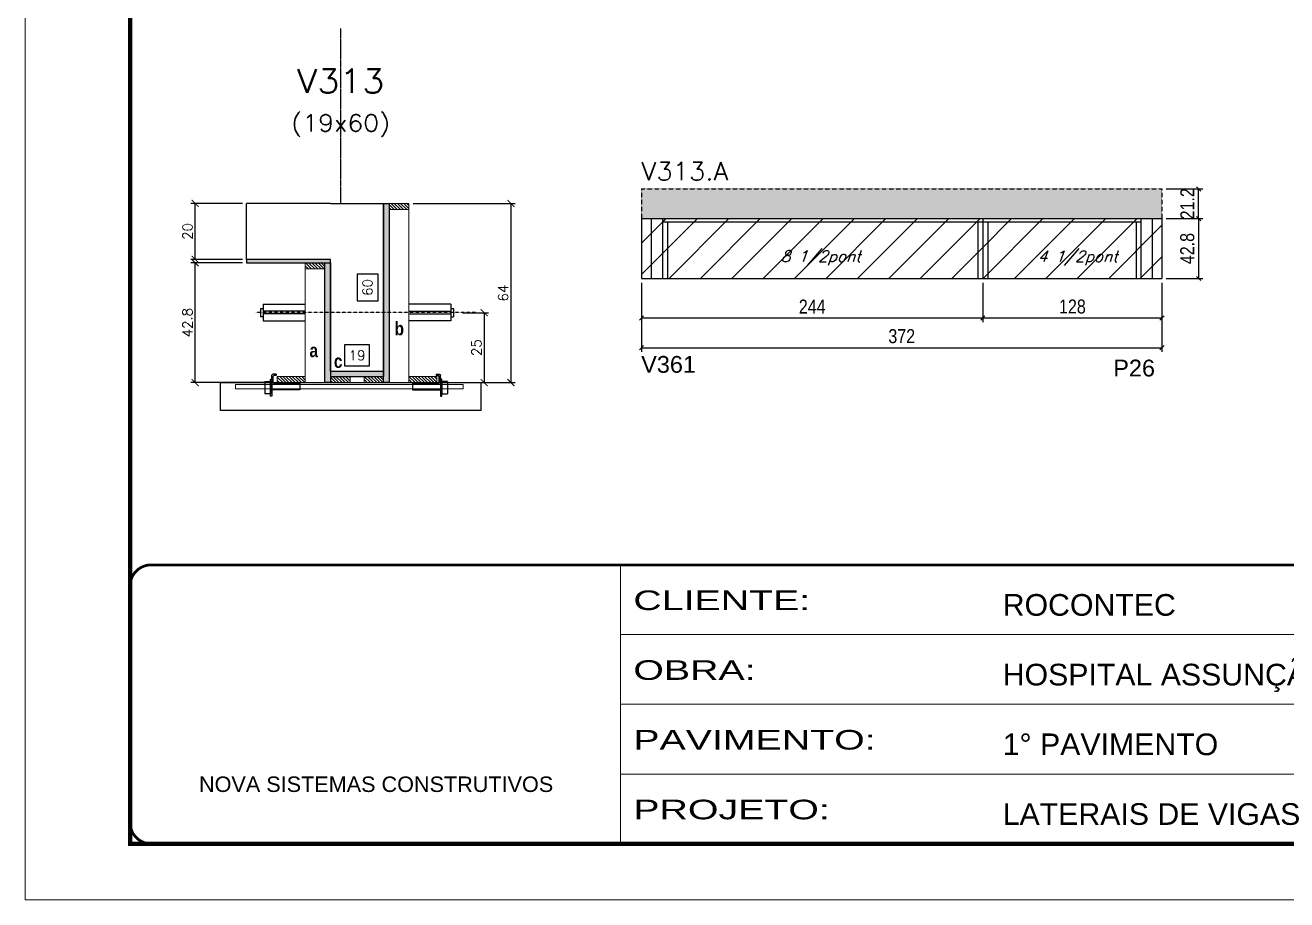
# Model space of a CAD drawing. Extents: x 137137 to 143418, y 10464 to 34486.
# Drawn here: x 141906 to 142808, y 32287 to 32912 of the extents above; entities that cross this region are included whole.
import ezdxf
from ezdxf.enums import TextEntityAlignment as Align

# ---------------------------------------------------------------- set-up
doc = ezdxf.new("R2010")
doc.units = 0
for name, pattern in [('CONTINUO', [0]), ('DASHED', [0.75, 0.5, -0.25]), ('HIDDEN', [0.375, 0.25, -0.125])]:
    doc.linetypes.add(name, pattern=pattern)
for name, color, linetype in [('5', 5, 'Continuous'), ('barrote', 251, 'Continuous'), ('COTA', 241, 'Continuous'), ('Cota Seção (2x)', 4, 'Continuous'), ('detalhes', 4, 'Continuous'), ('Painéis', 200, 'Continuous'), ('presilha', 1, 'Continuous'), ('Reaproveitamento', 251, 'Continuous'), ('SARR_2.2x7', 40, 'Continuous'), ('SARR_3.5x7', 81, 'Continuous'), ('TENSOR', 3, 'Continuous'), ('texto', 7, 'Continuous'), ('Texto de Titulo', 7, 'Continuous'), ('Texto Qtd Sarr', 242, 'Continuous')]:
    doc.layers.add(name, color=color, linetype=linetype)
for name, color, linetype, lineweight in [('CONCRETO', 251, 'Continuous', 25), ('Folhas', 255, 'Continuous', 9), ('Hachura', 251, 'Continuous', 9), ('Madeira', 126, 'Continuous', 18), ('SARRAFO DE PRESSAO', 251, 'DASHED', 9), ('SCO-___-LAJ', 2, 'Continuous', 0), ('Texto Seção', 7, 'Continuous', 15)]:
    doc.layers.add(name, color=color, linetype=linetype, lineweight=lineweight)
doc.styles.add('ARIAL', font='arial.ttf')
doc.styles.add('COTA TECNICA', font='techl___.ttf', dxfattribs={"height": 10})
doc.styles.add('REGUA-120', font='ROMANS.shx', dxfattribs={"height": 15})
doc.styles.add('Romans', font='romans.shx')
doc.styles.get("Standard").update_dxf_attribs({"font": 'arial.ttf'})
doc.styles.add('TECNICA', font='techb___.ttf', dxfattribs={"height": 10})
doc.styles.add('Tecnologia', font='')
doc.styles.get('Tecnologia').set_extended_font_data('Forgotten Futurist')
doc.dimstyles.new('Cota Seção (2x)', dxfattribs={"dimtxt": 7, "dimasz": 5, "dimexe": 3, "dimexo": 3, "dimgap": 2, "dimtad": 3, "dimdec": 1, "dimlfac": 0.5, "dimzin": 12, "dimdsep": 46, "dimtxsty": 'Romans', "dimblk": 'ARCHTICK', "dimcen": 0, "dimclrd": 4, "dimclre": 4, "dimclrt": 1, "dimadec": 1, "dimazin": 3, "dimtfac": 1, "dimtdec": 1, "dimtmove": 0, "dimatfit": 3, "dimldrblk": 'OBLIQUE', "dimfxl": 1, "dimtolj": 1, "dimtzin": 12, "dimarcsym": 0})
doc.dimstyles.new('Cota Seção interna', dxfattribs={"dimtxt": 7, "dimasz": 6, "dimexe": 0.18, "dimexo": 2, "dimgap": -4, "dimtad": 3, "dimdec": 1, "dimlfac": 0.5, "dimzin": 12, "dimdsep": 46, "dimtxsty": 'Romans', "dimblk": 'ARCHTICK', "dimcen": 0.09, "dimse1": 1, "dimse2": 1, "dimsd1": 1, "dimsd2": 1, "dimclrd": 180, "dimclre": 5, "dimclrt": 1, "dimadec": 0, "dimazin": 3, "dimtfac": 1, "dimtdec": 1, "dimtofl": 0, "dimtmove": 0, "dimatfit": 3, "dimldrblk": 'ARCHTICK', "dimfxl": 1, "dimtolj": 1, "dimtzin": 0, "dimarcsym": 0})
doc.dimstyles.new('PAINEL', dxfattribs={"dimtxt": 10, "dimasz": 3, "dimexe": 3, "dimexo": 3, "dimgap": 3, "dimtad": 1, "dimdec": 1, "dimzin": 12, "dimdsep": 46, "dimtxsty": 'COTA TECNICA', "dimblk1": 'OBLIQUE', "dimblk2": 'OBLIQUE', "dimsah": 1, "dimcen": 0.9, "dimclrd": 4, "dimclre": 4, "dimclrt": 240, "dimadec": 1, "dimazin": 3, "dimtfac": 1, "dimtdec": 1, "dimtmove": 0, "dimatfit": 3, "dimfxl": 1, "dimtolj": 1, "dimtzin": 12, "dimarcsym": 0})
pattern_1 = [(45, (9647.467, -1137.275), (-11.2253202, 11.2253202), [])]

# ---------------------------------------------------------------- blocks, each defined once
blk = doc.blocks.new('9999999999')
at = {"color": 30, "linetype": 'CONTINUO'}
for p, q in [((98564.56, 34230.21), (98564.56, 34429.45)), ((98564.56, 34379.64), (99583.98, 34379.64)), ((98564.56, 34329.83), (99487.98, 34329.83)), ((98564.56, 34280.02), (99487.98, 34280.02))]:
    blk.add_line(p, q, dxfattribs=at)
at = {"color": 30, "linetype": 'CONTINUO', "const_width": 2}
blk.add_lwpolyline([(99583.98, 34230.21), (99583.98, 34414.45, 0.414214), (99568.98, 34429.45), (98228.98, 34429.45, 0.414214), (98213.98, 34414.45), (98213.98, 34245.21, 0.414214), (98228.98, 34230.21), (99583.98, 34230.21)], format="xyb", dxfattribs=at)
at = {"layer": 'Folhas'}
blk.add_lwpolyline([(98138.98, 34190.21), (99623.98, 34190.21), (99623.98, 35240.21), (98138.98, 35240.21)], close=True, dxfattribs=at)
at = {"layer": 'Folhas', "color": 30, "const_width": 3}
blk.add_lwpolyline([(98213.98, 34230.21), (99583.98, 34230.21), (99583.98, 35200.21), (98213.98, 35200.21)], close=True, dxfattribs=at)
at = {"color": 7, "linetype": 'Continuous', "ltscale": 5, "style": 'ARIAL'}
for s, height, p in [('ROCONTEC', 15.483, (98837.68, 34393.13)), ('HOSPITAL ASSUNÇÃO', 15.4829, (98837.68, 34343.32)), ('1° PAVIMENTO', 15.4829, (98837.68, 34293.51)), ('NOVA SISTEMAS CONSTRUTIVOS', 11.0592, (98263.19, 34267.21)), ('LATERAIS DE VIGAS', 15.4829, (98837.68, 34243.7))]:
    blk.add_text(s, height=height, dxfattribs=at).set_placement(p)
at = {"layer": 'Folhas', "color": 7, "style": 'Tecnologia', "width": 1.5}
for s, p in [('CLIENTE:', (98573.65, 34397.17)), ('OBRA:', (98573.65, 34347.31)), ('PAVIMENTO:', (98573.65, 34297.5)), ('PROJETO:', (98573.65, 34247.69))]:
    blk.add_text(s, height=14, dxfattribs=at).set_placement(p)
blk = doc.blocks.new('titulo1')
at = {"layer": 'Defpoints', "color": 252, "linetype": 'HIDDEN', "ltscale": 2}
blk.add_line((0, 0), (0, 125), dxfattribs=at)
at = {"layer": 'Defpoints', "style": 'Romans', "oblique": 15}
blk.add_attdef('FOLHA', text='', height=10, dxfattribs=at).set_placement((0, 15.58), align=Align.MIDDLE_CENTER)
at = {"layer": 'Texto Qtd Sarr', "color": 3, "style": 'Romans', "oblique": 15}
for tag, height, p in [('TITULO', 17, (0, 71.45)), ('SEÇÃO', 12, (0, 41.55))]:
    blk.add_attdef(tag, text='', height=height, dxfattribs=at).set_placement(p, align=Align.MIDDLE_CENTER)
blk = doc.blocks.new('_ArchTick')
at = {"color": 0, "linetype": 'ByBlock', "const_width": 0.15}
blk.add_lwpolyline([(-0.5, -0.5), (0.5, 0.5)], dxfattribs=at)
blk = doc.blocks.new('*D230')
at = {"layer": 'COTA', "color": 4, "lineweight": -2, "transparency": 16777216}
for p, q in [((142060.98, 32742.32), (142024.26, 32742.32)), ((142027.26, 32656.69), (142027.26, 32742.32)), ((142078.58, 32656.69), (142024.26, 32656.69))]:
    blk.add_line(p, q, dxfattribs=at)
at = {"layer": 'Defpoints', "color": 0, "transparency": 16777216}
for p in [(142027.26, 32742.32), (142063.98, 32742.32), (142081.58, 32656.69)]:
    blk.add_point(p, dxfattribs=at)
at = {"layer": 'COTA', "color": 4, "lineweight": -2, "transparency": 16777216, "xscale": 5, "yscale": 5, "zscale": 5}
for p, rotation in [((142027.26, 32742.32), 90), ((142027.26, 32656.69), 270)]:
    blk.add_blockref('_ArchTick', p, dxfattribs=dict(at, rotation=rotation))
at = {"layer": 'COTA', "color": 1, "transparency": 16777216, "insert": (142021.76, 32699.51), "char_height": 7, "attachment_point": 5, "rotation": 90, "style": 'Romans'}
blk.add_mtext('\\A1;42.8', dxfattribs=at)
blk = doc.blocks.new('_Oblique')
at = {"color": 0, "linetype": 'ByBlock', "lineweight": -2}
blk.add_line((-0.5, -0.5), (0.5, 0.5), dxfattribs=at)
blk = doc.blocks.new('*D231')
at = {"layer": 'COTA', "color": 4, "lineweight": -2, "transparency": 16777216}
for p, q in [((142060.98, 32784.72), (142024.26, 32784.72)), ((142027.26, 32744.72), (142027.26, 32784.72)), ((142060.98, 32744.72), (142024.26, 32744.72))]:
    blk.add_line(p, q, dxfattribs=at)
at = {"layer": 'Defpoints', "color": 0, "transparency": 16777216}
for p in [(142027.26, 32784.72), (142063.98, 32784.72), (142063.98, 32744.72)]:
    blk.add_point(p, dxfattribs=at)
at = {"layer": 'COTA', "color": 4, "lineweight": -2, "transparency": 16777216, "xscale": 5, "yscale": 5, "zscale": 5}
for p, rotation in [((142027.26, 32784.72), 90), ((142027.26, 32744.72), 270)]:
    blk.add_blockref('_ArchTick', p, dxfattribs=dict(at, rotation=rotation))
at = {"layer": 'COTA', "color": 1, "transparency": 16777216, "insert": (142021.76, 32764.72), "char_height": 7, "attachment_point": 5, "rotation": 90, "style": 'Romans'}
blk.add_mtext('\\A1;20', dxfattribs=at)
blk = doc.blocks.new('*D232')
at = {"layer": 'Cota Seção (2x)', "color": 180, "lineweight": -2, "transparency": 16777216}
for p, q in [((142157.98, 32734.19), (142142.98, 32734.19)), ((142142.98, 32734.19), (142142.98, 32715.19)), ((142157.98, 32715.19), (142157.98, 32734.19)), ((142142.98, 32715.19), (142157.98, 32715.19))]:
    blk.add_line(p, q, dxfattribs=at)
at = {"layer": 'Defpoints', "color": 0, "transparency": 16777216}
for p in [(142123.98, 32784.69), (142161.98, 32784.69), (142123.98, 32664.69)]:
    blk.add_point(p, dxfattribs=at)
at = {"layer": 'Cota Seção (2x)', "color": 1, "transparency": 16777216, "insert": (142150.48, 32724.69), "char_height": 7, "attachment_point": 5, "rotation": 90, "style": 'Romans'}
blk.add_mtext('\\A1;60', dxfattribs=at)
blk = doc.blocks.new('PRESILHA METÁLICA 1')
at = {"layer": 'presilha'}
for p, q in [((6, 15.5), (7.5, 15.5)), ((6, -2.5), (6, 15.5)), ((7.5, 10.6), (7.5, 19.9)), ((7.5, 15.5), (7.5, -2.5)), ((12, 21), (8.6, 21)), ((9, 11.6), (9, 18.9)), ((12, 19.5), (9.6, 19.5)), ((12, 21), (12, 19.5)), ((0, 13), (6, 13)), ((0, 13), (0, 0)), ((6, 0), (0, 0)), ((6, 13), (6, 0)), ((37.5, 4.1), (7.5, 4.1)), ((37.5, 11), (9.6, 11)), ((37.5, 11), (37.5, 4.1)), ((7.5, -2.5), (6, -2.5))]:
    blk.add_line(p, q, dxfattribs=at)
for centre, radius, start, end in [((8.6, 19.9), 1.14, 90, 180), ((9.6, 18.9), 0.57, 90, 180), ((9.6, 11.6), 0.57, 180, 270)]:
    blk.add_arc(centre, radius, start, end, dxfattribs=at)
blk = doc.blocks.new('*D233')
at = {"layer": 'Cota Seção (2x)', "color": 180, "lineweight": -2, "transparency": 16777216}
for p, q in [((142151.98, 32683.69), (142133.98, 32683.69)), ((142133.98, 32683.69), (142133.98, 32668.69)), ((142151.98, 32668.69), (142151.98, 32683.69)), ((142133.98, 32668.69), (142151.98, 32668.69))]:
    blk.add_line(p, q, dxfattribs=at)
at = {"layer": 'Defpoints', "color": 0, "transparency": 16777216}
for p in [(142123.98, 32664.69), (142123.98, 32656.69), (142161.98, 32656.69)]:
    blk.add_point(p, dxfattribs=at)
at = {"layer": 'Cota Seção (2x)', "color": 1, "transparency": 16777216, "insert": (142142.98, 32676.19), "char_height": 7, "attachment_point": 5, "style": 'Romans'}
blk.add_mtext('\\A1;19', dxfattribs=at)
blk = doc.blocks.new('*D321')
at = {"layer": 'COTA', "color": 4, "lineweight": -2, "transparency": 16777216}
for p, q in [((142182.98, 32784.69), (142255.95, 32784.69)), ((142252.95, 32784.69), (142252.95, 32656.69)), ((142182.98, 32656.69), (142255.95, 32656.69))]:
    blk.add_line(p, q, dxfattribs=at)
at = {"layer": 'Defpoints', "color": 0, "transparency": 16777216}
for p in [(142179.98, 32784.69), (142179.98, 32656.69), (142252.95, 32656.69)]:
    blk.add_point(p, dxfattribs=at)
at = {"layer": 'COTA', "color": 4, "lineweight": -2, "transparency": 16777216, "xscale": 5, "yscale": 5, "zscale": 5}
for p, rotation in [((142252.95, 32784.69), 90), ((142252.95, 32656.69), 270)]:
    blk.add_blockref('_ArchTick', p, dxfattribs=dict(at, rotation=rotation))
at = {"layer": 'COTA', "color": 1, "transparency": 16777216, "insert": (142247.45, 32720.69), "char_height": 7, "attachment_point": 5, "rotation": 90, "style": 'Romans'}
blk.add_mtext('\\A1;64', dxfattribs=at)
blk = doc.blocks.new('*D322')
at = {"layer": 'COTA', "color": 4, "linetype": 'ByBlock', "lineweight": -2, "transparency": 16777216}
for p, q in [((142346.31, 32728.06), (142346.31, 32699.91)), ((142590.31, 32728.06), (142590.31, 32699.91)), ((142346.31, 32702.91), (142590.31, 32702.91))]:
    blk.add_line(p, q, dxfattribs=at)
at = {"layer": 'Defpoints', "color": 0, "linetype": 'ByBlock', "transparency": 16777216}
for p in [(142346.31, 32731.06), (142590.31, 32731.06), (142590.31, 32702.91)]:
    blk.add_point(p, dxfattribs=at)
at = {"layer": 'COTA', "color": 4, "linetype": 'ByBlock', "lineweight": -2, "transparency": 16777216, "xscale": 3, "yscale": 3, "zscale": 3, "rotation": 180}
blk.add_blockref('_Oblique', (142346.31, 32702.91), dxfattribs=at)
at = {"layer": 'COTA', "color": 4, "linetype": 'ByBlock', "lineweight": -2, "transparency": 16777216, "xscale": 3, "yscale": 3, "zscale": 3}
blk.add_blockref('_Oblique', (142590.31, 32702.91), dxfattribs=at)
at = {"layer": 'COTA', "color": 240, "linetype": 'ByBlock', "transparency": 16777216, "insert": (142468.31, 32710.98), "char_height": 10, "attachment_point": 5, "style": 'COTA TECNICA'}
blk.add_mtext('\\A1;244', dxfattribs=at)
blk = doc.blocks.new('*D323')
at = {"layer": 'COTA', "color": 4, "linetype": 'ByBlock', "lineweight": -2, "transparency": 16777216}
for p, q in [((142590.31, 32728.06), (142590.31, 32699.91)), ((142718.31, 32728.06), (142718.31, 32699.91)), ((142590.31, 32702.91), (142718.31, 32702.91))]:
    blk.add_line(p, q, dxfattribs=at)
at = {"layer": 'Defpoints', "color": 0, "linetype": 'ByBlock', "transparency": 16777216}
for p in [(142590.31, 32731.06), (142718.31, 32731.06), (142718.31, 32702.91)]:
    blk.add_point(p, dxfattribs=at)
at = {"layer": 'COTA', "color": 4, "linetype": 'ByBlock', "lineweight": -2, "transparency": 16777216, "xscale": 3, "yscale": 3, "zscale": 3, "rotation": 180}
blk.add_blockref('_Oblique', (142590.31, 32702.91), dxfattribs=at)
at = {"layer": 'COTA', "color": 4, "linetype": 'ByBlock', "lineweight": -2, "transparency": 16777216, "xscale": 3, "yscale": 3, "zscale": 3}
blk.add_blockref('_Oblique', (142718.31, 32702.91), dxfattribs=at)
at = {"layer": 'COTA', "color": 240, "linetype": 'ByBlock', "transparency": 16777216, "insert": (142654.31, 32711), "char_height": 10, "attachment_point": 5, "style": 'COTA TECNICA'}
blk.add_mtext('\\A1;128', dxfattribs=at)
blk = doc.blocks.new('*D324')
at = {"layer": 'COTA', "color": 4, "linetype": 'ByBlock', "lineweight": -2, "transparency": 16777216}
for p, q in [((142721.31, 32773.86), (142747.54, 32773.86)), ((142744.54, 32773.86), (142744.54, 32731.06)), ((142721.31, 32731.06), (142747.54, 32731.06))]:
    blk.add_line(p, q, dxfattribs=at)
at = {"layer": 'Defpoints', "color": 0, "linetype": 'ByBlock', "transparency": 16777216}
for p in [(142718.31, 32773.86), (142718.31, 32731.06), (142744.54, 32731.06)]:
    blk.add_point(p, dxfattribs=at)
at = {"layer": 'COTA', "color": 4, "linetype": 'ByBlock', "lineweight": -2, "transparency": 16777216, "xscale": 3, "yscale": 3, "zscale": 3}
for p, rotation in [((142744.54, 32773.86), 90), ((142744.54, 32731.06), 270)]:
    blk.add_blockref('_Oblique', p, dxfattribs=dict(at, rotation=rotation))
at = {"layer": 'COTA', "color": 240, "linetype": 'ByBlock', "transparency": 16777216, "insert": (142736.45, 32752.46), "char_height": 10, "attachment_point": 5, "rotation": 90, "style": 'COTA TECNICA'}
blk.add_mtext('\\A1;42.8', dxfattribs=at)
blk = doc.blocks.new('*D325')
at = {"layer": 'COTA', "color": 4, "linetype": 'ByBlock', "lineweight": -2, "transparency": 16777216}
for p, q in [((142721.31, 32795.06), (142747.54, 32795.06)), ((142744.54, 32773.86), (142744.54, 32795.06)), ((142721.31, 32773.86), (142747.54, 32773.86))]:
    blk.add_line(p, q, dxfattribs=at)
at = {"layer": 'Defpoints', "color": 0, "linetype": 'ByBlock', "transparency": 16777216}
for p in [(142718.31, 32795.06), (142744.54, 32795.06), (142718.31, 32773.86)]:
    blk.add_point(p, dxfattribs=at)
at = {"layer": 'COTA', "color": 4, "linetype": 'ByBlock', "lineweight": -2, "transparency": 16777216, "xscale": 3, "yscale": 3, "zscale": 3}
for p, rotation in [((142744.54, 32795.06), 90), ((142744.54, 32773.86), 270)]:
    blk.add_blockref('_Oblique', p, dxfattribs=dict(at, rotation=rotation))
at = {"layer": 'COTA', "color": 240, "linetype": 'ByBlock', "transparency": 16777216, "insert": (142736.48, 32784.46), "char_height": 10, "attachment_point": 5, "rotation": 90, "style": 'COTA TECNICA'}
blk.add_mtext('\\A1;21.2', dxfattribs=at)
blk = doc.blocks.new('*D252')
at = {"layer": 'COTA', "color": 4, "lineweight": -2, "transparency": 16777216}
for p, q in [((142218.28, 32706.66), (142236.84, 32706.66)), ((142233.84, 32706.66), (142233.84, 32656.69)), ((142218.28, 32656.69), (142236.84, 32656.69))]:
    blk.add_line(p, q, dxfattribs=at)
at = {"layer": 'Defpoints', "color": 0, "transparency": 16777216}
for p in [(142215.28, 32706.66), (142215.28, 32656.69), (142233.84, 32656.69)]:
    blk.add_point(p, dxfattribs=at)
at = {"layer": 'COTA', "color": 4, "lineweight": -2, "transparency": 16777216, "xscale": 5, "yscale": 5, "zscale": 5}
for p, rotation in [((142233.84, 32706.66), 90), ((142233.84, 32656.69), 270)]:
    blk.add_blockref('_ArchTick', p, dxfattribs=dict(at, rotation=rotation))
at = {"layer": 'COTA', "color": 1, "transparency": 16777216, "insert": (142228.34, 32681.68), "char_height": 7, "attachment_point": 5, "rotation": 90, "style": 'Romans'}
blk.add_mtext('\\A1;25', dxfattribs=at)
blk = doc.blocks.new('*D398')
at = {"layer": 'COTA', "color": 4, "linetype": 'ByBlock', "lineweight": -2, "transparency": 16777216}
for p, q in [((142346.31, 32728.06), (142346.31, 32678.59)), ((142718.31, 32728.06), (142718.31, 32678.59)), ((142346.31, 32681.59), (142718.31, 32681.59))]:
    blk.add_line(p, q, dxfattribs=at)
at = {"layer": 'Defpoints', "color": 0, "linetype": 'ByBlock', "transparency": 16777216}
for p in [(142346.31, 32731.06), (142718.31, 32731.06), (142718.31, 32681.59)]:
    blk.add_point(p, dxfattribs=at)
at = {"layer": 'COTA', "color": 4, "linetype": 'ByBlock', "lineweight": -2, "transparency": 16777216, "xscale": 3, "yscale": 3, "zscale": 3, "rotation": 180}
blk.add_blockref('_Oblique', (142346.31, 32681.59), dxfattribs=at)
at = {"layer": 'COTA', "color": 4, "linetype": 'ByBlock', "lineweight": -2, "transparency": 16777216, "xscale": 3, "yscale": 3, "zscale": 3}
blk.add_blockref('_Oblique', (142718.31, 32681.59), dxfattribs=at)
at = {"layer": 'COTA', "color": 240, "linetype": 'ByBlock', "transparency": 16777216, "insert": (142532.31, 32689.81), "char_height": 10, "attachment_point": 5, "style": 'COTA TECNICA'}
blk.add_mtext('\\A1;372', dxfattribs=at)

msp = doc.modelspace()

# ---------------------------------------------------------------- hatches: boundary and pattern name
at = {"layer": 'COTA', "linetype": 'DASHED', "ltscale": 0.3}
h = msp.add_hatch(dxfattribs=at)
h.set_pattern_fill('AR-CONC', color=256, scale=0.03)
h.set_pattern_definition([(50, (9647.467, -721.4365), (5.46554007, -0.47817257), [0.5715, -6.2865]), (355, (9647.467, -721.4365), (-1.05730264, 5.73170536), [0.4572, -5.02921753]), (100.4514447, (9647.9223, -721.4764), (4.40823741, 5.25353256), [0.48570026, -5.34270734]), (46.1842, (9647.467, -719.9125), (8.13237123, -1.26126984), [0.85725, -9.42975]), (96.6355576, (9648.1446, -720.018), (7.122124, 7.42278374), [0.7285507, -8.01406824]), (351.184151, (9647.467, -719.9125), (7.122124, 7.42278374), [0.685799, -7.54379196]), (21, (9648.229, -720.2935), (4.54843174, -3.06795595), [0.5715, -6.2865]), (326, (9648.229, -720.2935), (1.85406085, 5.52563898), [0.4572, -5.0292]), (71.451445, (9648.608, -720.549), (6.40249258, 2.45768307), [0.48570026, -5.34269813]), (37.5, (9647.4669, -721.4365), (0.092658098, 2.536651166), [0, -4.96824, 0, -5.1054, 0, -5.04825]), (7.5, (9647.4669, -721.4365), (2.004589875, 3.005417245), [0, -2.91084, 0, -4.85394, 0, -1.92405]), (327.5, (9645.7676, -721.4365), (4.067717855, -0.17186232), [0, -1.905, 0, -5.9436, 0, -7.8867]), (317.5, (9645.0056, -721.4365), (4.44387544, 0.76279473), [0, -2.4765, 0, -3.94716, 0, -5.6007])])
h.paths.add_polyline_path([(142718.31, 32773.86), (142718.31, 32795.06), (142346.31, 32795.06), (142346.31, 32773.86)])
at = {"layer": 'Hachura'}
h = msp.add_hatch(color=256, dxfattribs=at)
h.dxf.hatch_style = 1
h.paths.add_polyline_path([(142161.98, 32784.69), (142165.98, 32784.69), (142165.98, 32656.69), (142161.98, 32656.69)])
h = msp.add_hatch(dxfattribs=at)
h.set_pattern_fill('ANSI31', color=256, scale=0.5, angle=270, style=0)
h.set_pattern_definition([(315, (165011.7963, 24477.0497), (1.12253202, 1.12253202), [])])
h.paths.add_polyline_path([(142179.98, 32780.29), (142179.98, 32784.69), (142165.98, 32784.69), (142165.98, 32780.29)])
h = msp.add_hatch(color=256, dxfattribs=at)
h.dxf.hatch_style = 1
h.paths.add_polyline_path([(142123.98, 32742.32), (142123.98, 32744.72), (142063.98, 32744.72), (142063.98, 32742.32)])
h = msp.add_hatch(dxfattribs=at)
h.set_pattern_fill('ANSI31', color=256, scale=0.5, angle=270, style=0)
h.set_pattern_definition([(315, (165071.7963, 24434.6754), (1.12253202, 1.12253202), [])])
h.paths.add_polyline_path([(142119.98, 32737.92), (142119.98, 32742.32), (142105.98, 32742.32), (142105.98, 32737.92)])
h = msp.add_hatch(color=256, dxfattribs=at)
h.dxf.hatch_style = 1
h.paths.add_polyline_path([(142119.98, 32742.32), (142123.98, 32742.32), (142123.98, 32656.69), (142119.98, 32656.69)])
h = msp.add_hatch(color=256, dxfattribs=at)
h.dxf.hatch_style = 1
h.paths.add_polyline_path([(142161.98, 32661.09), (142161.98, 32664.69), (142123.98, 32664.69), (142123.98, 32661.09)])
h = msp.add_hatch(dxfattribs=at)
h.set_pattern_fill('ANSI31', color=256, scale=0.5, angle=270, style=0)
h.set_pattern_definition([(315, (165071.7963, 24427.0497), (1.12253202, 1.12253202), [])])
h.paths.add_polyline_path([(142085.98, 32656.69), (142085.98, 32661.09), (142105.98, 32661.09), (142105.98, 32656.69)])
h = msp.add_hatch(dxfattribs=at)
h.set_pattern_fill('ANSI31', color=256, scale=0.5, angle=270, style=0)
h.set_pattern_definition([(315, (165080.5963, 24427.0497), (1.12253202, 1.12253202), [])])
h.paths.add_polyline_path([(142123.98, 32656.69), (142123.98, 32661.09), (142137.98, 32661.09), (142137.98, 32656.69)])
h = msp.add_hatch(dxfattribs=at)
h.set_pattern_fill('ANSI31', color=256, scale=0.5, angle=270, style=0)
h.set_pattern_definition([(315, (165080.5984, 24427.0497), (1.12253202, 1.12253202), [])])
h.paths.add_polyline_path([(142161.98, 32656.69), (142161.98, 32661.09), (142147.98, 32661.09), (142147.98, 32656.69)])
h = msp.add_hatch(dxfattribs=at)
h.set_pattern_fill('ANSI31', color=256, scale=0.5, angle=270, style=0)
h.set_pattern_definition([(315, (164977.7963, 24427.0497), (1.12253202, 1.12253202), [])])
h.paths.add_polyline_path([(142179.98, 32656.69), (142179.98, 32661.09), (142199.98, 32661.09), (142199.98, 32656.69)])
at = {"layer": 'Reaproveitamento', "linetype": 'ByBlock'}
h = msp.add_hatch(dxfattribs=at)
h.set_pattern_fill('ANSI31', color=256, scale=5)
h.set_pattern_definition(pattern_1)
h.paths.add_polyline_path([(142590.31, 32731.06), (142590.31, 32773.86), (142346.31, 32773.86), (142346.31, 32731.06)])
h.paths.add_polyline_path([(142438.05, 32737.65), (142505.67, 32737.65), (142511.17, 32753.63), (142443.55, 32753.63)], flags=24)
h = msp.add_hatch(dxfattribs=at)
h.set_pattern_fill('ANSI31', color=256, scale=5)
h.set_pattern_definition(pattern_1)
h.paths.add_polyline_path([(142590.31, 32773.86), (142590.31, 32731.06), (142718.31, 32731.06), (142718.31, 32773.86)])
h.paths.add_polyline_path([(142621.58, 32737.62), (142689.2, 32737.62), (142694.7, 32753.59), (142627.08, 32753.59)], flags=24)

# ---------------------------------------------------------------- linework, layer by layer
at = {"ltscale": 3}
for p, q in [((142073.98, 32709.74), (142073.98, 32703.74)), ((142073.98, 32709.74), (142075.98, 32709.74)), ((142075.98, 32712.74), (142075.98, 32700.74)), ((142075.98, 32712.74), (142105.98, 32712.74)), ((142105.98, 32707.74), (142075.98, 32707.74)), ((142209.98, 32712.74), (142179.98, 32712.74)), ((142179.98, 32707.74), (142209.98, 32707.74)), ((142209.98, 32712.74), (142209.98, 32700.74)), ((142209.98, 32709.74), (142211.98, 32709.74)), ((142211.98, 32709.74), (142211.98, 32703.74)), ((142075.98, 32703.74), (142073.98, 32703.74)), ((142105.98, 32705.74), (142075.98, 32705.74)), ((142075.98, 32700.74), (142105.98, 32700.74)), ((142179.98, 32705.74), (142209.98, 32705.74)), ((142209.98, 32700.74), (142179.98, 32700.74)), ((142209.98, 32703.74), (142211.98, 32703.74))]:
    msp.add_line(p, q, dxfattribs=at)
at = {"layer": 'barrote'}
msp.add_lwpolyline([(142231.34, 32636.69), (142045.37, 32636.69), (142045.37, 32656.69), (142231.34, 32656.69)], close=True, dxfattribs=at)
at = {"layer": 'CONCRETO'}
for p, q in [((142123.98, 32784.72), (142063.98, 32784.72)), ((142123.98, 32784.69), (142123.98, 32784.69))]:
    msp.add_line(p, q, dxfattribs=at)
msp.add_lwpolyline([(142123.98, 32784.69), (142123.98, 32784.69), (142161.98, 32784.69), (142161.98, 32661.09), (142161.98, 32661.09), (142161.98, 32664.69), (142123.98, 32664.69), (142123.98, 32744.72), (142063.98, 32744.72), (142063.98, 32784.72)], dxfattribs=at)
at = {"layer": 'COTA', "linetype": 'DASHED', "ltscale": 0.3}
for p, q in [((142346.31, 32795.06), (142718.31, 32795.06)), ((142346.31, 32795.06), (142346.31, 32773.86)), ((142718.31, 32795.06), (142718.31, 32773.86))]:
    msp.add_line(p, q, dxfattribs=at)
at = {"layer": 'Madeira'}
for points in [[(142179.98, 32780.29), (142179.98, 32784.69), (142165.98, 32784.69), (142165.98, 32780.29)], [(142179.98, 32784.69), (142165.98, 32784.69), (142165.98, 32656.69), (142179.98, 32656.69)], [(142119.98, 32737.92), (142119.98, 32742.32), (142105.98, 32742.32), (142105.98, 32737.92)], [(142119.98, 32742.32), (142105.98, 32742.32), (142105.98, 32656.69), (142119.98, 32656.69)], [(142085.98, 32656.69), (142085.98, 32661.09), (142105.98, 32661.09), (142105.98, 32656.69)], [(142123.98, 32656.69), (142123.98, 32661.09), (142137.98, 32661.09), (142137.98, 32656.69)], [(142161.98, 32656.69), (142161.98, 32661.09), (142147.98, 32661.09), (142147.98, 32656.69)], [(142179.98, 32656.69), (142179.98, 32661.09), (142199.98, 32661.09), (142199.98, 32656.69)]]:
    msp.add_lwpolyline(points, close=True, dxfattribs=at)
at = {"layer": 'Painéis', "linetype": 'ByBlock'}
for p, q in [((142346.31, 32773.86), (142718.31, 32773.86)), ((142346.31, 32773.86), (142346.31, 32731.06)), ((142590.31, 32773.86), (142590.31, 32731.06)), ((142718.31, 32773.86), (142718.31, 32731.06)), ((142346.31, 32731.06), (142718.31, 32731.06))]:
    msp.add_line(p, q, dxfattribs=at)
at = {"layer": 'Painéis'}
for points in [[(142161.98, 32784.69), (142165.98, 32784.69), (142165.98, 32656.69), (142161.98, 32656.69)], [(142123.98, 32742.32), (142123.98, 32744.72), (142063.98, 32744.72), (142063.98, 32742.32)], [(142119.98, 32742.32), (142123.98, 32742.32), (142123.98, 32656.69), (142119.98, 32656.69)], [(142161.98, 32661.09), (142161.98, 32664.69), (142123.98, 32664.69), (142123.98, 32661.09)]]:
    msp.add_lwpolyline(points, close=True, dxfattribs=at)
at = {"layer": 'SARR_2.2x7', "linetype": 'Continuous', "ltscale": 50}
for p, q in [((142353.31, 32773.86), (142353.31, 32731.06)), ((142361.31, 32771.66), (142590.31, 32771.66)), ((142590.31, 32771.66), (142703.31, 32771.66)), ((142711.31, 32773.86), (142711.31, 32731.06))]:
    msp.add_line(p, q, dxfattribs=at)
at = {"layer": 'SARR_3.5x7'}
for p, q in [((142361.31, 32773.86), (142361.31, 32731.06)), ((142364.81, 32771.66), (142364.81, 32731.06)), ((142586.81, 32771.66), (142586.81, 32731.06)), ((142593.81, 32771.66), (142593.81, 32731.06)), ((142699.81, 32771.66), (142699.81, 32731.06)), ((142703.31, 32773.86), (142703.31, 32731.06))]:
    msp.add_line(p, q, dxfattribs=at)
at = {"layer": 'SCO-___-LAJ', "color": 1}
msp.add_lwpolyline([(142218.84, 32655.36), (142056.04, 32655.36), (142056.04, 32652.16), (142218.84, 32652.16)], close=True, dxfattribs=at)
at = {"layer": 'TENSOR', "linetype": 'HIDDEN', "ltscale": 0.5}
msp.add_line((142227.98, 32706.74), (142070.67, 32706.74), dxfattribs=at)

# ---------------------------------------------------------------- block references
at = {"layer": 'presilha', "yscale": 0.6666666666666666, "zscale": 0.6666666666666666}
for p, xscale in [((142077.11, 32648.73), 0.6666666666666666), ((142207.56, 32648.73), -0.6666666666666666)]:
    msp.add_blockref('PRESILHA METÁLICA 1', p, dxfattribs=dict(at, xscale=xscale))
at = {"layer": 'SARRAFO DE PRESSAO', "color": 6, "linetype": 'ByBlock'}
msp.add_blockref('9999999999', (43766.81, -1903), dxfattribs=at)
at = {"layer": 'Texto Seção'}
ref = msp.add_blockref('titulo1', (142131.3, 32784.69), dxfattribs=at)
ref.add_attrib('TITULO', 'V313', dxfattribs={"layer": 'Texto de Titulo', "color": 7, "height": 17, "style": 'Romans', "width": 1.1}).set_placement((142131.3, 32872.19), align=Align.MIDDLE_CENTER)
ref.add_attrib('SEÇÃO', '(19x60)', dxfattribs={"layer": 'Texto de Titulo', "color": 7, "height": 12, "style": 'Romans', "width": 1.1}).set_placement((142131.3, 32842.19), align=Align.MIDDLE_CENTER)

# ---------------------------------------------------------------- texts
at = {"layer": '5', "linetype": 'Continuous'}
for s, p in [('V361', (142346.09, 32663.72)), ('P26', (142683.53, 32661.09))]:
    msp.add_text(s, height=12, rotation=0.00004, dxfattribs=at).set_placement(p)
at = {"layer": 'detalhes', "style": 'TECNICA'}
for s, p in [('b', (142169.81, 32690.5)), ('a', (142108.98, 32674.88)), ('c', (142126.4, 32667.19))]:
    msp.add_text(s, height=9.6, dxfattribs=at).set_placement(p)
at = {"layer": 'texto', "color": 2, "char_height": 8, "attachment_point": 5, "style": 'Romans'}
for s, insert in [('{\\Q19;\\C256;8 1/2pont}', (142474.42, 32745.64)), ('{\\Q19;\\C256;4 1/2pont}', (142658.15, 32745.6))]:
    msp.add_mtext(s, dxfattribs=dict(at, insert=insert))
at = {"layer": 'Texto Seção', "style": 'REGUA-120', "width": 1.05}
msp.add_text('V313.A', height=13, dxfattribs=at).set_placement((142346.31, 32801.25))

# ---------------------------------------------------------------- dimensions: what is measured, and where the dimension line sits
at = {"layer": 'COTA', "linetype": 'ByBlock'}
dim = msp.add_linear_dim(base=(142744.54, 32795.06), p1=(142718.31, 32773.86), p2=(142718.31, 32795.06), angle=90, dimstyle='PAINEL', dxfattribs=at)
dim.commit()
dim.dimension.update_dxf_attribs({"geometry": '*D325', "text_midpoint": (142744.54, 32784.46), "dimtype": 160})
at = {"layer": 'COTA'}
for base, p1, p2, picture, middle in [((142027.26, 32784.72), (142063.98, 32744.72), (142063.98, 32784.72), '*D231', (142021.76, 32764.72)), ((142252.95, 32656.69), (142179.98, 32784.69), (142179.98, 32656.69), '*D321', (142247.45, 32720.69)), ((142027.26, 32742.32), (142081.58, 32656.69), (142063.98, 32742.32), '*D230', (142021.76, 32699.51)), ((142233.84, 32656.69), (142215.28, 32706.66), (142215.28, 32656.69), '*D252', (142228.34, 32681.68))]:
    dim = msp.add_linear_dim(base=base, p1=p1, p2=p2, angle=90, dimstyle='Cota Seção (2x)', dxfattribs=at)
    dim.commit()
    dim.dimension.update_dxf_attribs({"geometry": picture, "text_midpoint": middle})
at = {"layer": 'COTA', "linetype": 'ByBlock'}
dim = msp.add_linear_dim(base=(142744.54, 32731.06), p1=(142718.31, 32773.86), p2=(142718.31, 32731.06), angle=90, dimstyle='PAINEL', dxfattribs=at)
dim.commit()
dim.dimension.update_dxf_attribs({"geometry": '*D324', "text_midpoint": (142736.45, 32752.46)})
for base, p2, picture, middle in [((142590.31, 32702.91), (142590.31, 32731.06), '*D322', (142468.31, 32710.98)), ((142718.31, 32681.59), (142718.31, 32731.06), '*D398', (142532.31, 32689.81))]:
    dim = msp.add_linear_dim(base=base, p1=(142346.31, 32731.06), p2=p2, dimstyle='PAINEL', dxfattribs=at)
    dim.commit()
    dim.dimension.update_dxf_attribs({"geometry": picture, "text_midpoint": middle})
dim = msp.add_linear_dim(base=(142718.31, 32702.91), p1=(142590.31, 32731.06), p2=(142718.31, 32731.06), dimstyle='PAINEL', override={"dimtmove": 1}, dxfattribs=at)
dim.commit()
dim.dimension.update_dxf_attribs({"geometry": '*D323', "text_midpoint": (142654.31, 32711)})
at = {"layer": 'Cota Seção (2x)'}
dim = msp.add_linear_dim(base=(142161.98, 32784.69), p1=(142123.98, 32664.69), p2=(142123.98, 32784.69), angle=90, dimstyle='Cota Seção interna', dxfattribs=at)
dim.commit()
dim.dimension.update_dxf_attribs({"geometry": '*D232', "text_midpoint": (142161.98, 32724.69), "dimtype": 160})
dim = msp.add_linear_dim(base=(142123.98, 32664.69), p1=(142161.98, 32656.69), p2=(142123.98, 32656.69), angle=180, dimstyle='Cota Seção interna', dxfattribs=at)
dim.commit()
dim.dimension.update_dxf_attribs({"geometry": '*D233', "text_midpoint": (142142.98, 32676.19)})

doc.saveas('drawing.dxf')
